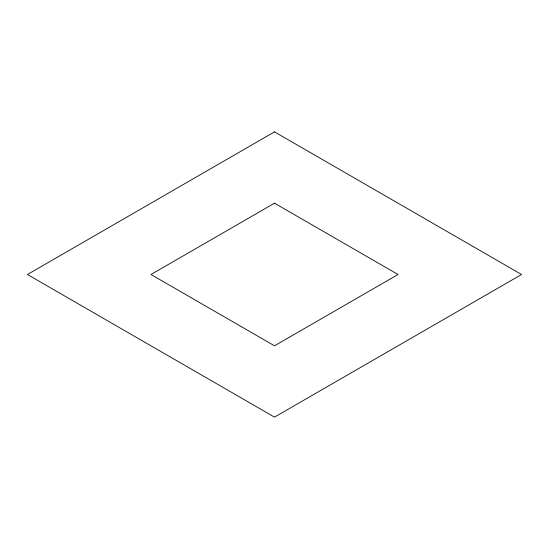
<?xml version="1.0" encoding="UTF-8"?>
<svg xmlns="http://www.w3.org/2000/svg" width="549" height="549" viewBox="0 0 549 549"><rect width="100%" height="100%" fill="white"/><g stroke="black" fill="none" stroke-linecap="round" stroke-linejoin="round"><path stroke-width="0.82" d="M274.5 131.87L27.45 274.5L274.5 417.13L521.55 274.5L274.5 131.87M274.5 203.185L150.975 274.5L274.5 345.815L398.025 274.5L274.5 203.185"/></g></svg>
